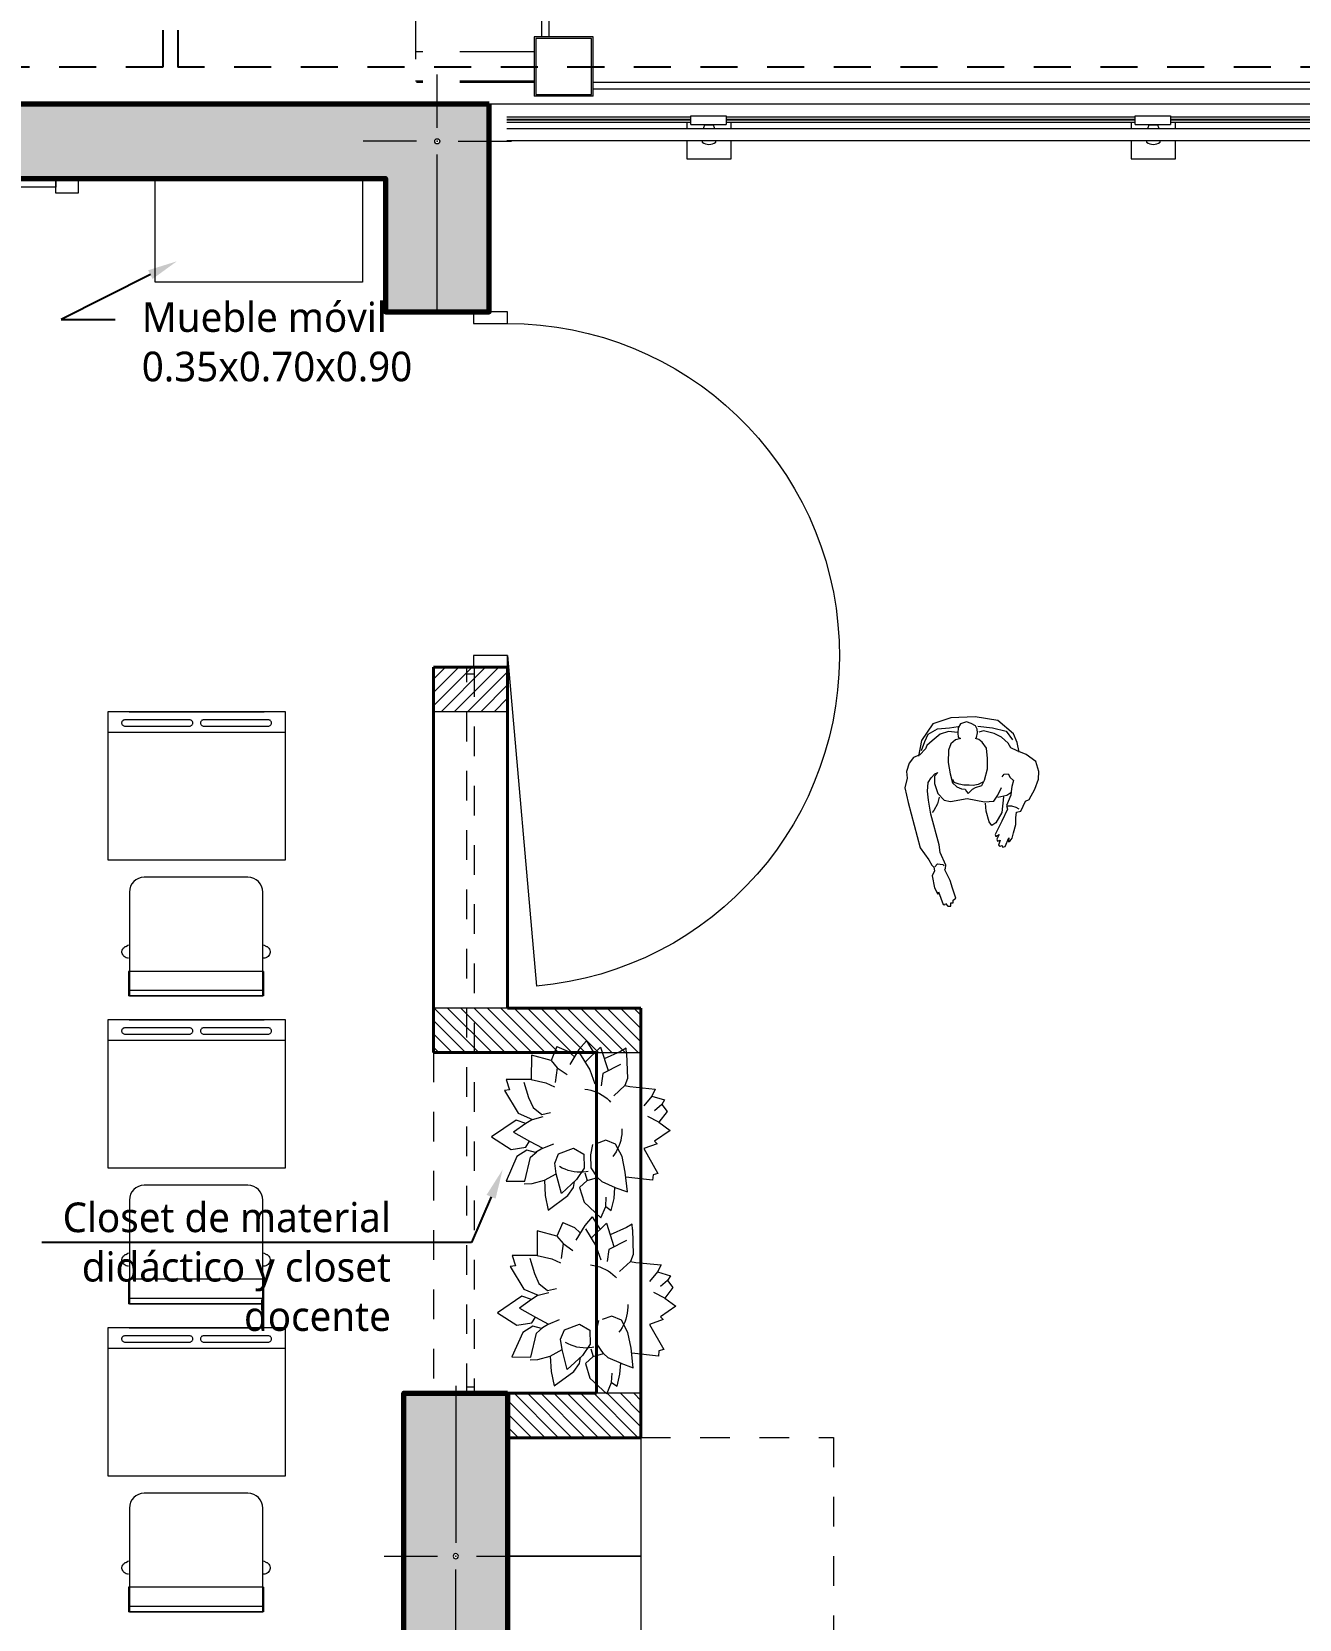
# Model space of a CAD drawing. Header units: metres. Extents: x 28 to 148, y 23 to 113.
# Drawn here: x 43.94 to 48.22, y 47.57 to 52.92 of the extents above; entities that cross this region are included whole.
import ezdxf
from ezdxf import colors
from ezdxf.entities.mleader import LeaderData, LeaderLine
from ezdxf.math import Vec2, Vec3

# ---------------------------------------------------------------- set-up
doc = ezdxf.new("R2010")
doc.units = ezdxf.units.M
doc.linetypes.add('DASHED2', pattern=[0.375, 0.25, -0.125])
doc.linetypes.add('HIDDEN2', pattern=[0.1875, 0.125, -0.0625])
for name, color, linetype, lineweight in [('A-FLOR-HRAL', 11, 'Continuous', 9), ('COLUMNAS 50', 32, 'Continuous', 70), ('COLUMNETASSS', 211, 'Continuous', 20), ('Cotas varias El', 253, 'Continuous', 13), ('Equipamiento SR', 23, 'Continuous', 0), ('GRAFO 0 BLANCO', 7, 'Continuous', 0), ('GRAFO01', 7, 'Continuous', 0), ('letras sr', 7, 'Continuous', 5), ('MK-LINEAS GENERALES', 7, 'Continuous', 0), ('MOBILIARIO_Pen_No__1', 7, 'Continuous', 13), ('muro bajo', 191, 'Continuous', 40), ('PERSONAS', 8, 'Continuous', 0), ('Proyeccciones', 1, 'DASHED2', 18), ('Puertas El', 21, 'Continuous', 15), ('Structural - Bearing_Pen_No__20', 1, 'Continuous', 0), ('texturas', 252, 'Continuous', 0), ('Vanos', 140, 'Continuous', 5)]:
    doc.layers.add(name, color=color, linetype=linetype, lineweight=lineweight)
doc.styles.add('Generales', font='trebuc.ttf', dxfattribs={"height": 0.1})

# ---------------------------------------------------------------- blocks, each defined once
blk = doc.blocks.new('Picture 18')
at = {"layer": 'Equipamiento SR', "linetype": 'Continuous'}
for p, q in [((0.07500000000000018, 0), (0, 0)), ((0, 0), (0, -0.05)), ((4.125, 0), (0.07500000000000018, 0)), ((0.07500000000000018, 0), (0.07500000000000018, -0.03)), ((0.07500000000000018, -0.05), (0.07500000000000018, 0)), ((4.125, -0.03), (4.125, 0)), ((4.2, 0), (4.125, 0)), ((4.125, 0), (4.125, -0.05)), ((4.2, -0.05), (4.2, 0)), ((0, -0.05), (0.07500000000000018, -0.05)), ((0.07500000000000018, -0.03), (4.125, -0.03)), ((4.125, -0.05), (4.2, -0.05))]:
    blk.add_line(p, q, dxfattribs=at)
blk = doc.blocks.new('A$C5A0F33B4')
at = {"layer": 'Puertas El', "linetype": 'Continuous'}
blk.add_line((1.119999441994196, 1.16000029099586), (1.217613820813028, 2.275737793701303), dxfattribs=at)
at = {"layer": 'Puertas El', "linetype": 'ByBlock'}
for p, q in [((1.004999441994187, 1.160000290572533), (1.004999441846962, 1.200000290572525)), ((1.004999441846962, 1.200000290572525), (1.119999441846915, 1.200000290995852)), ((1.119999441846915, 1.200000290995852), (1.004999441846962, 1.200000290572525)), ((1.119999441846915, 1.200000290995852), (1.119999441994196, 1.16000029099586)), ((1.119999441994196, 1.16000029099586), (1.004999441994187, 1.160000290572533)), ((1.119999438734339, 8.519135334950079e-07), (1.00499943873433, 8.519135334950079e-07)), ((1.004999446264321, 8.522264280941272e-07), (1.00499944611704, 0.04000085222643435)), ((1.00499944611704, 0.04000085222643435), (1.119999446117049, 0.0400008526497615)), ((1.11999944626433, 8.526497694560931e-07), (1.004999446264321, 8.522264280941272e-07)), ((1.11999944626433, 8.526497694560931e-07), (1.004999446264321, 8.522264280941272e-07)), ((1.119999446117049, 0.0400008526497615), (1.11999944626433, 8.526497694560931e-07))]:
    blk.add_line(p, q, dxfattribs=at)
blk.add_arc((1.119999441994196, 1.16000029099586), 1.119999438346097, 270.0000002109128, 85.00000021091442, dxfattribs=at)
blk = doc.blocks.new('Columna 1.10 x0.30')
at = {"true_color": 0xc7c8ca}
h = blk.add_hatch(color=9, dxfattribs=at)
h.dxf.hatch_style = 1
h.paths.add_polyline_path([(-234.8493242305874, 113.8065683426842), (-235.949324230565, 113.8065684591043), (-235.94932457959, 113.456568459146), (-234.8493245796119, 113.4565683427261)])
h.paths.add_polyline_path([(-235.3906107661365, 113.6315683427052, -1), (-235.4080384429261, 113.6315683427052, -1)], flags=16)
at = {"layer": 'COLUMNAS 50', "color": 1, "linetype": 'Continuous', "lineweight": 5}
for p, q in [((-235.3993246045313, 113.8731526787981), (-235.3993246045313, 113.693152678798)), ((-235.9743246007413, 113.6315683427052), (-235.4443246295935, 113.6315683427052)), ((-234.8243246083214, 113.6315683427052), (-235.3543245794691, 113.6315683427052)), ((-235.3993246045313, 113.5615683928358), (-235.3993246045313, 113.3815683928357))]:
    blk.add_line(p, q, dxfattribs=at)
at = {"layer": 'COLUMNAS 50', "linetype": 'Continuous'}
blk.add_lwpolyline([(-235.94932457959, 113.456568459146), (-234.8493245796119, 113.4565683427261), (-234.8493242305874, 113.8065683426842), (-235.949324230565, 113.8065684591043)], close=True, dxfattribs=at)
at = {"layer": 'COLUMNAS 50', "color": 1, "linetype": 'Continuous', "lineweight": 5}
blk.add_circle((-235.3993246045313, 113.6315683427052), 0.0087138383947443, dxfattribs=at)
blk.add_point((-235.3993246045313, 113.6315683427052), dxfattribs=at)
blk = doc.blocks.new('School Desk 2')
at = {"layer": 'Equipamiento SR', "linetype": 'Continuous'}
for p, q in [((0.1995077689090495, 0.3017161561056326), (0.6995077689090495, 0.3017161561056326)), ((0.1995077689090494, -0.2982838438943675), (0.1995077689090495, 0.3017161561056326)), ((0.6290288181971163, 0.3017161561056326), (0.6290288181971163, -0.2982838438943677)), ((0.6995077689090495, 0.3017161561056326), (0.6995077689090495, -0.2982838438943675)), ((-0.2410380114348112, 0.2279848786331774), (-0.2590611055691766, 0.2279848786331774)), ((-0.2590611055691766, 0.2279848786331774), (-0.2590611055691764, -0.2279848786331774)), ((-0.1766788022277727, 0.2279848786331774), (-0.2410380114348112, 0.2279848786331774)), ((-0.2410380114348112, 0.2279848786331774), (-0.2410380114348111, -0.2279848786331774)), ((-0.1766788022277727, 0.2279848786331774), (-0.1766788022277725, -0.2279848786331775)), ((-0.1321664655412146, 0.2314451824577654), (-0.1326888173346903, 0.2279848786331774)), ((-0.130869652848115, 0.2356097062407981), (-0.1321664655412146, 0.2314451824577654)), ((-0.1289721426366399, 0.2394474516977899), (-0.130869652848115, 0.2356097062407981)), ((-0.1265324866504576, 0.2428444263894243), (-0.1289721426366399, 0.2394474516977899)), ((-0.1236265852980272, 0.2456917042070209), (-0.1265324866504576, 0.2428444263894243)), ((-0.1203390133202028, 0.247908223860399), (-0.1236265852980272, 0.2456917042070209)), ((-0.1167738627057284, 0.2494255898859686), (-0.1203390133202028, 0.247908223860399)), ((-0.1130373940264465, 0.2501956721426852), (-0.1167738627057284, 0.2494255898859686)), ((-0.1092423736034963, 0.2501956721426852), (-0.1130373940264465, 0.2501956721426852)), ((-0.1055059049242144, 0.2494255898859686), (-0.1092423736034963, 0.2501956721426852)), ((-0.10194075430974, 0.247908223860399), (-0.1055059049242144, 0.2494255898859686)), ((-0.09865318233191572, 0.2456917042070209), (-0.10194075430974, 0.247908223860399)), ((-0.09574728097948526, 0.2428444263894243), (-0.09865318233191572, 0.2456917042070209)), ((-0.09330762499330292, 0.2394474516977899), (-0.09574728097948526, 0.2428444263894243)), ((-0.0923599541791148, 0.2375298455519531), (-0.09330762499330292, 0.2394474516977899)), ((-0.0876423579455668, 0.2279848786331774), (-0.0923599541791148, 0.2375298455519531)), ((0.6507146491854036, 0.2434738545735721), (0.6510442738164254, 0.2456574430778143)), ((0.6507146491854036, 0.2423668613295421), (0.6507146491854036, 0.2434738545735721)), ((0.6507146491854036, 0.02704780928709671), (0.6507146491854036, 0.2423668613295421)), ((0.6510442738164254, 0.2456574430778143), (0.6516926801629751, 0.2477397049693306)), ((0.6516926801629751, 0.2477397049693306), (0.6526425195602622, 0.2496598442804857)), ((0.6526425195602622, 0.2496598442804857), (0.6538612632618038, 0.2513570650436437)), ((0.6538612632618038, 0.2513570650436437), (0.6553142139380191, 0.252780703952442)), ((0.6553142139380191, 0.252780703952442), (0.6569579999269314, 0.2538902303617901)), ((0.6569579999269314, 0.2538902303617901), (0.6587405752341685, 0.2546476467919159)), ((0.6587405752341685, 0.2546476467919159), (0.6606098938653587, 0.2550326879202742)), ((0.6606098938653587, 0.2550326879202742), (0.6625052354937352, 0.2550326879202742)), ((0.6625052354937352, 0.2550326879202742), (0.6643745541249254, 0.2546476467919159)), ((0.6643745541249254, 0.2546476467919159), (0.6661571294321625, 0.2538902303617901)), ((0.6661571294321625, 0.2538902303617901), (0.6678009154210748, 0.252780703952442)), ((0.6678009154210748, 0.252780703952442), (0.6692538660972901, 0.2513570650436437)), ((0.6692538660972901, 0.2513570650436437), (0.6704726097988317, 0.2496598442804857)), ((0.6704726097988317, 0.2496598442804857), (0.6714224491961188, 0.2477397049693306)), ((0.6714224491961188, 0.2477397049693306), (0.6720708555426685, 0.2456574430778143)), ((0.6720708555426685, 0.2456574430778143), (0.6724004801736904, 0.2434738545735721)), ((0.6724004801736904, 0.2434738545735721), (0.6724004801736904, 0.2423668613295421)), ((0.6724004801736904, 0.2423668613295421), (0.6724004801736906, 0.02704780928709682)), ((0.6995077689090495, -0.2262687225275448), (0.6995077689090495, 0.2297010347388101)), ((0.6507146491854036, 0.02594081604306675), (0.6507146491854036, 0.02704780928709671)), ((0.6510442738164254, 0.02375722753882459), (0.6507146491854036, 0.02594081604306675)), ((0.6516926801629753, 0.0216749656473082), (0.6510442738164254, 0.02375722753882459)), ((0.6526425195602622, 0.01975482633615322), (0.6516926801629753, 0.0216749656473082)), ((0.653861263261804, 0.01805760557299518), (0.6526425195602622, 0.01975482633615322)), ((0.6553142139380191, 0.01663396666419681), (0.653861263261804, 0.01805760557299518)), ((0.6569579999269314, 0.01552444025484867), (0.6553142139380191, 0.01663396666419681)), ((0.6587405752341687, 0.01476702382472295), (0.6569579999269314, 0.01552444025484867)), ((0.660609893865359, 0.0143819826963647), (0.6587405752341687, 0.01476702382472295)), ((0.6625052354937352, 0.0143819826963647), (0.660609893865359, 0.0143819826963647)), ((0.6643745541249256, 0.01476702382472295), (0.6625052354937352, 0.0143819826963647)), ((0.6661571294321628, 0.01552444025484867), (0.6643745541249256, 0.01476702382472295)), ((0.6678009154210748, 0.01663396666419681), (0.6661571294321628, 0.01552444025484867)), ((0.6692538660972903, 0.01805760557299518), (0.6678009154210748, 0.01663396666419681)), ((0.6704726097988319, 0.01975482633615322), (0.6692538660972903, 0.01805760557299518)), ((0.6714224491961188, 0.0216749656473082), (0.6704726097988319, 0.01975482633615322)), ((0.6720708555426685, 0.02375722753882459), (0.6714224491961188, 0.0216749656473082)), ((0.6724004801736906, 0.02594081604306675), (0.6720708555426685, 0.02375722753882459)), ((0.6724004801736906, 0.02704780928709682), (0.6724004801736906, 0.02594081604306675)), ((0.6507146491854036, -0.02250850383180159), (0.6510442738164254, -0.02032491532755931)), ((0.6507146491854036, -0.02361549707583155), (0.6507146491854036, -0.02250850383180159)), ((0.6507146491854036, -0.2389345491182769), (0.6507146491854036, -0.02361549707583155)), ((0.6510442738164254, -0.02032491532755931), (0.6516926801629753, -0.01824265343604303)), ((0.6516926801629753, -0.01824265343604303), (0.6526425195602622, -0.01632251412488805)), ((0.6526425195602622, -0.01632251412488805), (0.653861263261804, -0.01462529336172991)), ((0.653861263261804, -0.01462529336172991), (0.6553142139380191, -0.01320165445293164)), ((0.6553142139380191, -0.01320165445293164), (0.6569579999269314, -0.01209212804358351)), ((0.6569579999269314, -0.01209212804358351), (0.6587405752341687, -0.01133471161345778)), ((0.6587405752341687, -0.01133471161345778), (0.660609893865359, -0.01094967048509943)), ((0.660609893865359, -0.01094967048509943), (0.6625052354937352, -0.01094967048509943)), ((0.6625052354937352, -0.01094967048509943), (0.6643745541249256, -0.01133471161345778)), ((0.6643745541249256, -0.01133471161345778), (0.6661571294321628, -0.01209212804358351)), ((0.6661571294321628, -0.01209212804358351), (0.6678009154210748, -0.01320165445293164)), ((0.6678009154210748, -0.01320165445293164), (0.6692538660972903, -0.01462529336172991)), ((0.6692538660972903, -0.01462529336172991), (0.6704726097988319, -0.01632251412488805)), ((0.6704726097988319, -0.01632251412488805), (0.6714224491961188, -0.01824265343604303)), ((0.6714224491961188, -0.01824265343604303), (0.6720708555426685, -0.02032491532755931)), ((0.6720708555426685, -0.02032491532755931), (0.6724004801736906, -0.02250850383180159)), ((0.6724004801736906, -0.02250850383180159), (0.6724004801736906, -0.02361549707583155)), ((0.6724004801736906, -0.02361549707583155), (0.6724004801736908, -0.2389345491182769)), ((-0.2410380114348111, -0.2279848786331774), (-0.2590611055691764, -0.2279848786331774)), ((-0.1766788022277725, -0.2279848786331774), (-0.2410380114348111, -0.2279848786331774)), ((-0.1326888173346901, -0.2279848786331775), (-0.1321664655412145, -0.2314451824577655)), ((-0.1321664655412145, -0.2314451824577655), (-0.1308696528481149, -0.2356097062407981)), ((-0.1308696528481149, -0.2356097062407981), (-0.1289721426366398, -0.23944745169779)), ((-0.1289721426366398, -0.23944745169779), (-0.1265324866504575, -0.2428444263894244)), ((-0.1265324866504575, -0.2428444263894244), (-0.1236265852980271, -0.2456917042070209)), ((-0.1236265852980271, -0.2456917042070209), (-0.1203390133202027, -0.247908223860399)), ((-0.1203390133202027, -0.247908223860399), (-0.1167738627057283, -0.2494255898859687)), ((-0.1167738627057283, -0.2494255898859687), (-0.1130373940264464, -0.2501956721426852)), ((-0.1130373940264464, -0.2501956721426852), (-0.1092423736034962, -0.2501956721426852)), ((-0.1092423736034962, -0.2501956721426852), (-0.1055059049242143, -0.2494255898859687)), ((-0.1055059049242143, -0.2494255898859687), (-0.1019407543097399, -0.247908223860399)), ((-0.1019407543097399, -0.247908223860399), (-0.09865318233191561, -0.2456917042070209)), ((-0.09865318233191561, -0.2456917042070209), (-0.09574728097948515, -0.2428444263894244)), ((-0.09574728097948515, -0.2428444263894244), (-0.0933076249933028, -0.23944745169779)), ((-0.0933076249933028, -0.23944745169779), (-0.09235995417911469, -0.2375298455519531)), ((-0.09235995417911469, -0.2375298455519531), (-0.08764235794556674, -0.2279848786331775)), ((0.6507146491854036, -0.2400415423623069), (0.6507146491854036, -0.2389345491182769)), ((0.6510442738164256, -0.2422251308665491), (0.6507146491854036, -0.2400415423623069)), ((0.6516926801629755, -0.2443073927580655), (0.6510442738164256, -0.2422251308665491)), ((0.6526425195602624, -0.2462275320692204), (0.6516926801629755, -0.2443073927580655)), ((0.653861263261804, -0.2479247528323786), (0.6526425195602624, -0.2462275320692204)), ((0.6553142139380191, -0.2493483917411768), (0.653861263261804, -0.2479247528323786)), ((0.6569579999269314, -0.250457918150525), (0.6553142139380191, -0.2493483917411768)), ((0.6587405752341687, -0.2512153345806508), (0.6569579999269314, -0.250457918150525)), ((0.6606098938653592, -0.2516003757090089), (0.6587405752341687, -0.2512153345806508)), ((0.6625052354937352, -0.2516003757090089), (0.6606098938653592, -0.2516003757090089)), ((0.6643745541249256, -0.2512153345806508), (0.6625052354937352, -0.2516003757090089)), ((0.666157129432163, -0.250457918150525), (0.6643745541249256, -0.2512153345806508)), ((0.667800915421075, -0.2493483917411768), (0.666157129432163, -0.250457918150525)), ((0.6692538660972903, -0.2479247528323786), (0.667800915421075, -0.2493483917411768)), ((0.6704726097988322, -0.2462275320692204), (0.6692538660972903, -0.2479247528323786)), ((0.6714224491961188, -0.2443073927580655), (0.6704726097988322, -0.2462275320692204)), ((0.6720708555426688, -0.2422251308665491), (0.6714224491961188, -0.2443073927580655)), ((0.6724004801736908, -0.2400415423623069), (0.6720708555426688, -0.2422251308665491)), ((0.6724004801736908, -0.2389345491182769), (0.6724004801736908, -0.2400415423623069)), ((0.6995077689090495, -0.2982838438943675), (0.1995077689090494, -0.2982838438943675)), ((0.6290288181971165, -0.2832649421858392), (0.6294560290675858, -0.2832649421858392))]:
    blk.add_line(p, q, dxfattribs=at)
blk.add_lwpolyline([(-0.2590611055691765, 0.225), (0.09093889443082348, 0.225, -0.414213562373095), (0.1409388944308235, 0.1749999999999999), (0.1409388944308235, -0.1749999999999999, -0.414213562373095), (0.09093889443082348, -0.225), (-0.2590611055691765, -0.225), (-0.2590611055691765, 0.225)], format="xyb", dxfattribs=at)
blk = doc.blocks.new('A$C0C99268F')
at = {"color": 0, "linetype": 'ByBlock'}
for points in [[(0.201857999460799, 0.3292040001239709), (0.1927419994606225, 0.3357100001239708), (0.1914399994607265, 0.3487220001239706), (0.2044629994607021, 0.3565290001239703), (0.2148809994607745, 0.3669390001239705), (0.2344159994606798, 0.3617340001239722), (0.2513459994606819, 0.3591310001239734), (0.2643689994606575, 0.3578300001239718), (0.2982289994606617, 0.3435170001239705), (0.3112519994606373, 0.3474210001239726), (0.3516239994607986, 0.3279030001239729), (0.397204999460655, 0.3057820001239708), (0.4037169994608121, 0.3070830001239724), (0.397204999460655, 0.3187940001239706), (0.4128329994607611, 0.3109870001239727), (0.4193439994605797, 0.3135890001239705), (0.4154369994605531, 0.322698000123971), (0.4323679994606664, 0.3161920001239711), (0.4362739994608091, 0.322698000123971), (0.4336699994605624, 0.3292040001239709), (0.4388789994607123, 0.3305050001239724), (0.4375769994605889, 0.3396130001239701), (0.4076239994608386, 0.3513240001239719), (0.4219489994607102, 0.3500230001239704), (0.4180419994606837, 0.3565290001239703), (0.4089259994607346, 0.3630350001239702), (0.3906939994606091, 0.3669390001239705), (0.3633449994606508, 0.374746000123972), (0.339902999460719, 0.374746000123972), (0.3216709994605935, 0.3773480001239715), (0.3177639994607944, 0.3916610001239711), (0.2839039994605628, 0.4072760001239715), (0.2786949994606402, 0.4202880001239713), (0.2435319994608562, 0.4398060001239728), (0.209671999460852, 0.451517000123971), (0.1836259994606735, 0.4528180001239726), (0.1497659994606693, 0.4424080001239723), (0.1263239994607375, 0.4098780001239728), (0.1146029994606579, 0.3799510001239703), (0.1041849994605855, 0.3578300001239718), (0.08855699946070672, 0.3487220001239706), (0.06771999946067808, 0.3266010001239703), (0.05599899946082587, 0.3018790001239715), (0.04688299946064944, 0.2654450001239717), (0.05078999946067597, 0.2498310001239723)], [(0.1185099994606844, 0.3864570001239702), (0.08595199946057619, 0.3799510001239703), (0.05730099946072187, 0.3669390001239705), (0.01172099946052185, 0.3148910001239695), (-5.393303581513464e-10, 0.2381200001239705), (0.00260399946068901, 0.1561440001239696), (0.02344099946071765, 0.0949880001239709), (0.07944099946075767, 0.05725300012397305), (0.1328359994606672, 0.0468430001239728)], [(0.2995319994606689, 0.3474210001239726), (0.2995319994606689, 0.3604330001239724), (0.3047409994608188, 0.374746000123972), (0.3099499994607413, 0.3851550001239712)], [(0.03125499946054333, 0.2472280001239735), (0.03646399946069323, 0.2966740001239714), (0.04818499946077281, 0.3422160001239707), (0.07683599946062714, 0.3643360001239717)], [(0.05209199946079934, 0.1782650001239716), (0.0494879994605526, 0.1483370001239717), (0.05860399946072903, 0.1197110001239707), (0.08074299946065366, 0.09238500012397033), (0.0963709994605324, 0.07416900012396965), (0.108091999460612, 0.07026500012397285), (0.1276259994606335, 0.0507470001239696), (0.1367429994606937, 0.0299280001239719), (0.1562769994607152, 0.01561500012397232), (0.1836259994606735, 0.006506000123971845), (0.2070669994607215, 0.007807000123969843), (0.2396249994608297, 1.239701674649041e-10), (0.2891129994607127, 0.01171100012397197), (0.4414839994606155, 0.05204800012397115), (0.4818549994606656, 0.0819760001239711), (0.5000879994606748, 0.09108400012397233), (0.5065989994607207, 0.09889100012397023), (0.5196219994606963, 0.1001930001239728), (0.5365529994605822, 0.09238500012397033), (0.5769239994608597, 0.1001930001239728), (0.597760999460661, 0.1119030001239736), (0.5899469994608353, 0.1145060001239724), (0.6329239994606723, 0.1301200001239717), (0.6342259994607957, 0.1353250001239701), (0.6290169994606458, 0.1379270001239714), (0.6381329994608222, 0.1457350001239703), (0.6381329994608222, 0.1561440001239696), (0.627713999460866, 0.1561440001239696), (0.627713999460866, 0.163951000123971), (0.6185979994606896, 0.163951000123971), (0.6120869994606437, 0.1730600001239697), (0.5782269994606395, 0.1613490001239715), (0.5521799994605772, 0.1535420001239718), (0.515715999460781, 0.1353250001239701), (0.5105059994607473, 0.1379270001239714), (0.5000879994606748, 0.1392290001239704), (0.4571109994606104, 0.1197110001239707), (0.4310649994606592, 0.1158070001239704), (0.3281829994607506, 0.088482000123971), (0.2812989994606596, 0.08067500012396955), (0.2500439994607859, 0.07677100012397275), (0.2213929994607042, 0.07937300012397053), (0.2057649994608255, 0.08978300012397078), (0.1914399994607265, 0.1014940001239708), (0.1875329994607, 0.1119030001239736), (0.1992539994605522, 0.1001930001239728), (0.2239979994608348, 0.1001930001239728), (0.257857999460839, 0.1119030001239736), (0.2812989994606596, 0.1327230001239705), (0.2852059994606861, 0.1548430001239716), (0.2747879994606137, 0.2107950001239711), (0.2865089994606933, 0.269349000123972), (0.2839039994605628, 0.3005770001239725), (0.2643689994606575, 0.3148910001239695), (0.2383229994607063, 0.3266010001239703)], [(0.2708809994608146, 0.3148910001239695), (0.2643689994606575, 0.344818000123972), (0.2552529994607085, 0.3578300001239718)], [(0.26957799946058, 0.3331070001239702), (0.3229729994607169, 0.3279030001239729), (0.3568329994607211, 0.3070830001239724), (0.3659499994607813, 0.2940710001239726), (0.3542289994607017, 0.2849630001239696), (0.3177639994607944, 0.2745530001239729), (0.290414999460836, 0.2732520001239713)], [(0.2200909994608082, 0.2641440001239701), (0.2279039994607501, 0.2485290001239715), (0.2318109994607767, 0.2316140001239706), (0.2305089994606533, 0.217301000123971), (0.2305089994606533, 0.1990840001239729), (0.2266019994606268, 0.1834690001239707), (0.2213929994607042, 0.1665540001239716), (0.210973999460748, 0.1626500001239695)], [(0.1133009994607619, 0.05725300012397305), (0.0833479994607842, 0.06766300012396975), (0.05860399946072903, 0.07937300012397053), (0.04037099946071976, 0.110602000123972), (0.03646399946069323, 0.1509390001239712), (0.03255799946077786, 0.1808670001239712)], [(0.2708809994608146, 0.1158070001239704), (0.2930199994607392, 0.110602000123972), (0.3151589994606638, 0.09889100012397023), (0.3229729994607169, 0.09238500012397033)], [(0.5052969994608247, 0.1014940001239708), (0.4961809994608757, 0.110602000123972), (0.4974829994607717, 0.1288190001239702), (0.5026919994606942, 0.1327230001239705)]]:
    blk.add_lwpolyline(points, dxfattribs=at)
blk.add_lwpolyline([(0.257857999460839, 0.2146980001239704), (0.2513459994606819, 0.2212040001239703), (0.2435319994608562, 0.2290110001239718), (0.2383229994607063, 0.239421000123972), (0.2318109994607767, 0.2602400001239715), (0.2135789994606512, 0.269349000123972), (0.1745099994607244, 0.2797580001239712), (0.1406499994607202, 0.2797580001239712), (0.1054869994607088, 0.2758550001239719), (0.08464999946068019, 0.2615410001239695), (0.07553399946073114, 0.2498310001239723), (0.07292899946060061, 0.239421000123972), (0.06902199946080145, 0.2420230001239716), (0.05339499946057913, 0.245927000123972), (0.04167399946072692, 0.2446260001239704), (0.02995299946064733, 0.239421000123972), (0.02213899946082165, 0.2238070001239709), (0.01692999946067175, 0.2081920001239705), (0.02344099946071765, 0.1886740001239726), (0.03646399946069323, 0.1808670001239712), (0.0546969994607025, 0.1795660001239696), (0.06771999946067808, 0.1808670001239712), (0.07292899946060061, 0.1886740001239726), (0.07683599946062714, 0.1717590001239717), (0.09116199946060988, 0.1561440001239696), (0.1119989994608659, 0.1483370001239717), (0.1536729994606958, 0.1470360001239719), (0.1914399994607265, 0.1535420001239718), (0.2226949994606002, 0.1613490001239715), (0.2357179994608032, 0.1756620001239728), (0.2422299994605055, 0.1912770001239714), (0.2435319994608562, 0.2042890001239712), (0.2513459994606819, 0.2081920001239705)], close=True, dxfattribs=at)
blk = doc.blocks.new('A$C7148350E')
at = {"rotation": 270}
blk.add_blockref('A$C0C99268F', (-2.110936936361441e-08, 0.6381329871979995), dxfattribs=at)
blk = doc.blocks.new('A$C4CA21B86')
at = {"layer": 'GRAFO01', "color": 251, "linetype": 'DASHED2', "lineweight": 9, "ltscale": 0.1}
for p, q in [((0.3198078569284135, 0.5977452158754275), (0.2943083608314936, 0.5681523509940618)), ((0.3198078569284135, 0.5977452158754275), (0.3461644889901478, 0.5551495409102642)), ((0.1341770476790103, 0.5496108503670953), (0.1337371349292127, 0.4669556534007882)), ((0.2007828661702575, 0.5316130598291551), (0.1341770476790103, 0.5496108503670953)), ((0.2205967468034657, 0.5784350747852187), (0.2007828661702575, 0.5316130598291551)), ((0.2205967468034657, 0.5784350747852187), (0.2600737236538819, 0.5614201384830366)), ((0.2600737236538819, 0.5614201384830366), (0.279517396439779, 0.5433654276924287)), ((0.2943083608314936, 0.5681523509940618), (0.264508353436149, 0.5182130449328)), ((0.296652484351668, 0.5563584219373752), (0.3320995542234613, 0.4995460960519225)), ((0.3678982799125379, 0.5763102071433934), (0.3167781183736267, 0.5265380951380223)), ((0.3678982799125379, 0.5763102071433934), (0.3931878589919009, 0.4974658208305485)), ((0.4350436745588055, 0.5618063373396254), (0.3804834738706617, 0.5370738129300321)), ((0.4544179733118199, 0.5730413209203249), (0.4350436745588055, 0.5618063373396254)), ((0.4552837539825276, 0.5551906196050709), (0.4544179733118199, 0.5730413209203249)), ((0.4552837539825276, 0.5551906196050709), (0.4584937889799718, 0.4704831258312652)), ((0.2007828661702575, 0.5316130598291551), (0.2211565756075942, 0.5069715811954012)), ((0.2211565756075942, 0.5069715811954012), (0.214650052391832, 0.4566076420142693)), ((0.2211565756075942, 0.5069715811954012), (0.2545200518259492, 0.484064415762596)), ((0.3320995542234613, 0.4995460960519225), (0.348320870942004, 0.4523256072560145)), ((0.3759307294749377, 0.4874283996498363), (0.3700728336792949, 0.4463286460389)), ((0.4355260060417478, 0.5179655411298398), (0.3759307294749377, 0.4874283996498363)), ((0.06081413414241865, 0.4322128316923468), (0.04326826856682686, 0.4302503121908856)), ((0.04326826856682686, 0.4302503121908856), (0.08910419642659662, 0.353655962204364)), ((0.1337371349292127, 0.4669556534007882), (0.04923247428263267, 0.4668741957284652)), ((0.04923247428263267, 0.4668741957284652), (0.06081413414241865, 0.4322128316923468)), ((0.1091715894036724, 0.4579339838078624), (0.1248269481816493, 0.4066986243582988)), ((0.1335481778648386, 0.4669554712569663), (0.1830374710775615, 0.4555190626357088)), ((0.1830374710775615, 0.4555190626357088), (0.212307730860573, 0.4421707467184532)), ((0.4491657012490933, 0.4466131962588022), (0.4122534144168597, 0.412584181703231)), ((0.4584937889799718, 0.4704831258312652), (0.4491657012490933, 0.4466131962588022)), ((0.4491657012490933, 0.4466131962588022), (0.4663818187892943, 0.443417865606861)), ((0.4663818187892943, 0.443417865606861), (0.5524892173700664, 0.4351421937753983)), ((0.5524892173700664, 0.4351421937753983), (0.540443063525359, 0.4113786355801139)), ((0.1248269481816493, 0.4066986243582988), (0.1399288424118907, 0.3728459220167721)), ((0.540443063525359, 0.4113786355801139), (0.5134868080129493, 0.3788397175851372)), ((0.540443063525359, 0.4113786355801139), (0.5841875736506736, 0.3988142842752112)), ((0.5742915647555265, 0.382638778741061), (0.5500433112738108, 0.3619674854743309)), ((0.5841875736506736, 0.3988142842752112), (0.5742915647555265, 0.382638778741061)), ((0.5742915647555265, 0.382638778741061), (0.5922913033363386, 0.3592439006031611)), ((0.08236018324595307, 0.3300606605210064), (6.02767649127145e-07, 0.2732314587007991)), ((0.1150926279731479, 0.3188528799141253), (0.08236018324595307, 0.3300606605210064)), ((0.08910419642659662, 0.353655962204364), (0.1375089908940694, 0.3326952093760198)), ((0.1375089908940694, 0.3326952093760198), (0.1150926279731479, 0.3188528799141253)), ((0.1375089908940694, 0.3326952093760198), (0.173612444186503, 0.3419651117902944)), ((0.1399288424118907, 0.3728459220167721), (0.1692789536105153, 0.349025402157686)), ((0.1692789536105153, 0.349025402157686), (0.1991407764682833, 0.3560828670449894)), ((0.5645575431956544, 0.3229258154596053), (0.5275470016856474, 0.3422832144385168)), ((0.5922913033363386, 0.3592439006031611), (0.5645575431956544, 0.3229258154596053)), ((0.5645575431956544, 0.3229258154596053), (0.602435014445895, 0.2956107685786264)), ((6.02767649127145e-07, 0.2732314587007991), (0.06555152414882315, 0.2315691987319113)), ((0.1150926279731479, 0.3188528799141253), (0.07442750166772072, 0.2890010674656054)), ((0.07442750166772072, 0.2890010674656054), (0.1280043191575047, 0.2590934845537163)), ((0.602435014445895, 0.2956107685786264), (0.5501744745721524, 0.2595280254256238)), ((0.06555152414882315, 0.2315691987319113), (0.1156707848506358, 0.2393122166110686)), ((0.11868107623404, 0.2281995973532389), (0.0852301687427115, 0.207508312301357)), ((0.1156707848506358, 0.2393122166110686), (0.1280043191575047, 0.2590934845537163)), ((0.1483664691892983, 0.2207444385833597), (0.11868107623404, 0.2281995973532389)), ((0.1280043191575047, 0.2590934845537163), (0.1724506254398079, 0.2354619069607367)), ((0.1317498190656465, 0.2048433016848463), (0.1523650574106128, 0.2231879161575208)), ((0.1724506254398079, 0.2354619069607367), (0.1483664691892983, 0.2207444385833597)), ((0.1724506254398079, 0.2354619069607367), (0.2097890279585783, 0.2504219513381187)), ((0.2130418671150309, 0.1848402024999061), (0.2263485812936636, 0.2162387445834568)), ((0.2263485812936636, 0.2162387445834568), (0.2767650113097204, 0.2351962931392322)), ((0.2767650113097204, 0.2351962931392322), (0.3110967470111277, 0.2150255371680814)), ((0.3110967470111277, 0.2150255371680814), (0.3129300501648942, 0.1679829047501116)), ((0.3344227422031665, 0.213199580324229), (0.3420902869974256, 0.2474766440732665)), ((0.3854579203291522, 0.2619489477930657), (0.3534604534217891, 0.2503731649477743)), ((0.4181453366611478, 0.2486814424006099), (0.3854579203291522, 0.2619489477930657)), ((0.4401924569037377, 0.207483943584549), (0.4181453366611478, 0.2486814424006099)), ((0.5593346140508544, 0.250373165705625), (0.5133653774335585, 0.2342734073072847)), ((0.5133653774335585, 0.2342734073072847), (0.5616653122335151, 0.1499013146048043)), ((0.5501744745721524, 0.2595280254256238), (0.5593346140508544, 0.250373165705625)), ((0.0852301687427115, 0.207508312301357), (0.04864689505550501, 0.1244027141044342)), ((0.1124324231443339, 0.1241272627861107), (0.1317498190656465, 0.2048433016848463)), ((0.2184000945625399, 0.1494454900505673), (0.2130418671150309, 0.1848402024999061)), ((0.3129300501648942, 0.1679829047501116), (0.2864293580090731, 0.1293754691931852)), ((0.3356444205892473, 0.1692112361727851), (0.3344227422031665, 0.213199580324229)), ((0.3577712083243085, 0.1362561493189247), (0.3356444205892473, 0.1692112361727851)), ((0.4510847262861546, 0.1546179945208621), (0.4401924569037377, 0.207483943584549)), ((0.04864689505550501, 0.1244027141044342), (0.1124324231443339, 0.1241272627861107)), ((0.1104182527072908, 0.1147490899571366), (0.1364590879912342, 0.115886313410499)), ((0.1364590879912342, 0.115886313410499), (0.1780630531434042, 0.1273517602398968)), ((0.1780630531434042, 0.1273517602398968), (0.2184000945625399, 0.1494454900505673)), ((0.1780630531434042, 0.1273517602398968), (0.1811044157113528, 0.07553017878296941)), ((0.2355855345767068, 0.08253949486132939), (0.2184000945625399, 0.1494454900505673)), ((0.2864293580090731, 0.1293754691931852), (0.2355855345767068, 0.08253949486132939)), ((0.2762865373684704, 0.1024850477117809), (0.2798493097968873, 0.1229066807023997)), ((0.3227709321548105, 0.1258986115344598), (0.296824027131855, 0.1026703408392606)), ((0.314898686935301, 0.1524051789154797), (0.3227709321548105, 0.1258986115344598)), ((0.3227709321548105, 0.1258986115344598), (0.3577712083243085, 0.1362561493189247)), ((0.3737003937055832, 0.122005144757253), (0.3577712083243085, 0.1362561493189247)), ((0.4182092110623614, 0.1020822377139083), (0.3737003937055832, 0.122005144757253)), ((0.4582045419593825, 0.08803404582769758), (0.4510847262861546, 0.1546179945208621)), ((0.5434981406079658, 0.1276404929644883), (0.4528796890620086, 0.137831645712474)), ((0.5448938676316786, 0.1449671458983772), (0.5434981406079658, 0.1276404929644883)), ((0.5616653122335151, 0.1499013146048043), (0.5448938676316786, 0.1449671458983772)), ((0.1811044157113528, 0.07553017878296941), (0.1912424858906761, 0.0267299666512244)), ((0.1912424858906761, 0.0267299666512244), (0.2574237720873143, 0.07581262783859444)), ((0.2574237720873143, 0.07581262783859444), (0.2762865373684704, 0.1024850477117809)), ((0.296824027131855, 0.1026703408392606), (0.3121789833701882, 0.05280557804515951)), ((0.3850555522913623, 0.03858234919592718), (0.3871129611108159, 0.07023327452162675)), ((0.4040487524802003, 0.02550111308772074), (0.4133943601231707, 0.06612269612462285)), ((0.4133943601231707, 0.06612269612462285), (0.4157702551949995, 0.1031473045346161)), ((0.4157702551949995, 0.1031473045346161), (0.4582045419593825, 0.08803404582769758)), ((0.3121789833701882, 0.05280557804515951), (0.3684989344990441, -4.298765858834486e-07)), ((0.3684989344990441, -4.298765858834486e-07), (0.3850555522913623, 0.03858234919592718)), ((0.3850555522913623, 0.03858234919592718), (0.4040487524802003, 0.02550111308772074))]:
    blk.add_line(p, q, dxfattribs=at)
at = {"layer": 'GRAFO01', "color": 251, "linetype": 'DASHED2', "lineweight": 9, "ltscale": 0.1, "extrusion": (0, 0, -0.9999999999999998)}
blk.add_ellipse((0.2991995130683023, 0.2952105449595663), major_axis=(0.09943689110435897, 0.09943689110435897), ratio=0.9999999999999984, start_param=-0.6783690058591111, end_param=2.877303848465237, dxfattribs=at)
blk = doc.blocks.new('A$C3C3047C9')
at = {"true_color": 0x939598}
h = blk.add_hatch(color=252, dxfattribs=at)
h.dxf.hatch_style = 1
h.paths.add_polyline_path([(1.899998053541594, -4.391077936816146e-07), (2.249998001858614, -4.442574948471112e-07), (2.249998011692526, 0.6999995773164471), (-1.466536673211394e-06, 0.6999996013123848), (-1.469991389058123e-06, 0.4499996064660365), (1.899998059860536, 0.4499995873178477)])
h.paths.add_polyline_path([(2.066284197251132, 0.5749995545272952, -1), (2.083711874040621, 0.5749995545272952, -1)], flags=16)
at = {"layer": 'COLUMNAS 50', "linetype": 'Continuous'}
blk.add_lwpolyline([(2.249998011692526, 0.6999995773164471), (-1.466536673433438e-06, 0.6999996013123848), (-1.469991389058123e-06, 0.4499996064660365), (1.899998059860536, 0.4499995873178477), (1.899998053541594, -4.391077936816146e-07), (2.249998001858614, -4.442574947916e-07)], close=True, dxfattribs=at)
at = {"layer": 'Structural - Bearing_Pen_No__20', "linetype": 'Continuous'}
for p, q in [((2.074998036267743, 0.6199995795894608), (2.074998038755098, 0.7999995795894108)), ((2.004998085776492, 0.5749995554946281), (1.824998085776429, 0.5749995579819824)), ((2.144997985515261, 0.5749995535599908), (2.324997985515324, 0.574999551072608)), ((2.074998027700076, -4.41682658447462e-07), (2.074998035024066, 0.5299995294651296))]:
    blk.add_line(p, q, dxfattribs=at)
blk.add_circle((2.074998035645876, 0.5749995545272952), 0.008713838394744298, dxfattribs=at)
blk.add_point((2.074998035645876, 0.5749995545272952), dxfattribs=at)
blk = doc.blocks.new('Barandilla - 50 x 12mm-V28-Nivel 1')
at = {"layer": 'A-FLOR-HRAL'}
for p, q in [((-26.63321867099003, 93.00350822437645), (-88.00000000000932, 93.00350822438354)), ((-88.00000000000932, 93.00350822438354), (-88.00000000001796, 18.21820814453502)), ((34.14173290303943, 93.00350822436941), (13.08149989588286, 93.00350822437184)), ((27.00000000001878, 79.3610483492223), (57.00000000001877, 79.36104834921883)), ((27.00000000001878, 79.3610483492223), (27.00000000000502, -39.6355106011893)), ((57.00000000001877, 79.36104834921883), (57.00000000000501, -39.63551060119276)), ((-88.00000000001796, 18.21820814453502), (-88.0000000000266, -56.56709193536628)), ((24.92408932763253, 2.559974571989083), (25.07591067237265, 33.55960280011573)), ((57.00000000000501, -39.63551060119276), (27.00000000000502, -39.6355106011893)), ((-88.0000000000266, -56.56709193536628), (-26.59807043228522, -56.56709193537098)), ((13.0463516571728, -56.56709193537402), (34.14173290303562, -56.56709193537563))]:
    blk.add_line(p, q, dxfattribs=at)
for centre, radius, start, end in [((-0.5706645103747868, 18.18502156444442), 39.42902882610482, 144.0345375688887, 215.4042522977512), ((-19.28840541889522, -77.8210498320877), 119.8909601388826, 93.50986589294651, 96.3186679859427), ((-18.34714648741117, 114.3698242009999), 119.8909601388826, 285.2947818244724, 291.1568047317177), ((-19.28840541889522, -77.8210498320877), 119.8909601388825, 68.28198513490644, 74.22967716536016), ((-18.34714648741117, 114.3698242009999), 119.8909601388826, 263.1201218806851, 266.0418284258408)]:
    blk.add_arc(centre, radius, start, end, dxfattribs=at)
blk = doc.blocks.new('Barandilla - 50 x 12mm-V29-Nivel 1')
at = {"layer": 'A-FLOR-HRAL'}
for p, q in [((-26.77585938754899, 93.00350822437646), (-88.00000000000932, 93.00350822438354)), ((-88.00000000000932, 93.00350822438354), (-88.00000000001796, 18.21820814453502)), ((34.14173290303943, 93.00350822436941), (13.22414061245031, 93.00350822437183)), ((27.00000000001878, 79.3610483492223), (57.00000000001877, 79.36104834921883)), ((27.00000000001878, 79.3610483492223), (27.00000000000502, -39.6355106011893)), ((57.00000000001877, 79.36104834921883), (57.00000000000501, -39.63551060119276)), ((-88.00000000001796, 18.21820814453502), (-88.0000000000266, -56.56709193536628)), ((24.92408932763253, 2.559974571989083), (25.07591067237265, 33.55960280011573)), ((57.00000000000501, -39.63551060119276), (27.00000000000502, -39.6355106011893)), ((-88.0000000000266, -56.56709193536628), (-26.77585938755107, -56.56709193537096)), ((13.22414061244711, -56.56709193537402), (34.14173290303562, -56.56709193537563))]:
    blk.add_line(p, q, dxfattribs=at)
for centre, radius, start, end in [((-0.5706645103747868, 18.18502156444442), 39.42902882610482, 144.0345375688887, 215.4042522977512), ((-19.28840541889522, -77.8210498320877), 119.8909601388826, 93.58403373800773, 96.3186679859427), ((-18.34714648741117, 114.3698242009999), 119.8909601388826, 285.3761058525719, 291.1568047317177), ((-19.28840541889522, -77.8210498320877), 119.8909601388825, 68.28198513490644, 74.15247126397742), ((-18.34714648741117, 114.3698242009999), 119.8909601388826, 263.1201218806851, 265.9624964592711)]:
    blk.add_arc(centre, radius, start, end, dxfattribs=at)
blk = doc.blocks.new('Barandilla - Barandilla-637787-Nivel 1')
at = {"layer": 'A-FLOR-HRAL'}
for p, q in [((36366.85329733165, 44337.63499080213), (35746.21434568087, 44337.63499080213)), ((36366.85329733165, 44329.63499080212), (35746.21434568087, 44329.63499080212)), ((36366.85329733165, 44328.07499080213), (35746.21434568087, 44328.07499080213)), ((36366.85329733164, 44320.11499080213), (35746.21434568087, 44320.11499080213)), ((37866.85329733165, 44337.63499080212), (36485.84985628206, 44337.63499080213)), ((37866.85329733165, 44329.63499080211), (36485.84985628206, 44329.63499080212)), ((37866.85329733165, 44328.07499080212), (36485.84985628206, 44328.07499080213)), ((37866.85329733165, 44320.11499080211), (36485.84985628206, 44320.11499080213)), ((38646.21434568087, 44337.63499080212), (37985.84985628207, 44337.63499080212)), ((38646.21434568087, 44329.63499080211), (37985.84985628207, 44329.63499080211)), ((38646.21434568087, 44328.07499080212), (37985.84985628207, 44328.07499080212)), ((38646.21434568087, 44320.11499080211), (37985.84985628207, 44320.11499080211)), ((38646.21434568087, 44337.63499080211), (38646.21434568087, 44329.63499080211)), ((38646.21434568087, 44329.63499080211), (38646.21434568087, 44328.07499080211)), ((38646.21434568087, 44328.07499080211), (38646.21434568087, 44320.11499080211)), ((38646.21434568091, 44299.19739851157), (35746.21434568091, 44299.19739851158)), ((35746.21434568091, 44259.19739851157), (38646.21434568091, 44259.19739851157)), ((38646.21434568087, 44299.19739851153), (38646.21434568087, 44259.19739851152))]:
    blk.add_line(p, q, dxfattribs=at)
at = {"rotation": 89.99999999999984}
for name, p in [('Barandilla - 50 x 12mm-V28-Nivel 1', (36446.21434568087, 44285.97325789908)), ('Barandilla - 50 x 12mm-V29-Nivel 1', (37946.21434568087, 44285.97325789907))]:
    blk.add_blockref(name, p, dxfattribs=at)

msp = doc.modelspace()

# ---------------------------------------------------------------- hatches: boundary and pattern name
at = {"layer": 'texturas'}
h = msp.add_hatch(dxfattribs=at)
h.set_pattern_fill('ANSI31', color=256, scale=0.01, angle=-2.544443745170813e-14)
h.set_pattern_definition([(44.99999999999999, (195.2784672309979, -86.87695673015921), (-0.02245064030267288, 0.02245064030267289), [])])
h.paths.add_polyline_path([(45.30024075901883, 50.77792131156568), (45.55024075901883, 50.77792131156568), (45.55024075901883, 50.6279213115657), (45.30024075901883, 50.6279213115657)])
h = msp.add_hatch(dxfattribs=at)
h.set_pattern_fill('ANSI31', color=256, scale=0.01, angle=89.99999999999999)
h.set_pattern_definition([(135, (217.1660343795284, -200.7229981527466), (-0.02245064030267289, -0.02245064030267287), [])])
h.paths.add_polyline_path([(46.0002629245987, 49.62792129106086), (45.30027195664456, 49.62792109108366), (45.30027195664456, 49.47792148770296), (46.00026291514422, 49.47792168764889)])
h = msp.add_hatch(dxfattribs=at)
h.set_pattern_fill('ANSI31', color=256, scale=0.01, angle=89.99999999999999)
h.set_pattern_definition([(135, (217.1660343664898, -202.0229978792495), (-0.02245064030267289, -0.02245064030267287), [])])
h.paths.add_polyline_path([(46.00026291156018, 48.32792156455801), (45.55025870445735, 48.3279215645579), (45.55025870445735, 48.17792196117719), (46.0002629021057, 48.17792196114604)])

# ---------------------------------------------------------------- linework, layer by layer
at = {"color": 251, "linetype": 'HIDDEN2', "lineweight": -3, "true_color": 0x636466}
for p, q in [((44.38612196013223, 53.1529384443784), (44.38612196013223, 52.80293847930072)), ((44.43676931465379, 53.15293847930072), (44.43676931465379, 52.80293847930072)), ((44.38612196013223, 52.80293847930072), (43.52439464695109, 52.80293847930072)), ((51.05168625843906, 52.80293847930072), (44.43676931465379, 52.80293847930072))]:
    msp.add_line(p, q, dxfattribs=at)
at = {"layer": 'COLUMNETASSS'}
for points in [[(45.30024075901883, 50.77792131156568), (45.55024075901883, 50.77792131156568), (45.55024075901883, 50.6279213115657), (45.30024075901883, 50.6279213115657)], [(45.30027195664456, 49.62792109108082), (45.30027195664456, 49.4779214877058), (46.00026291514422, 49.47792168768584), (46.00026291514422, 49.62792129106086)], [(45.55025870445735, 48.32792156455801), (45.55025870445735, 48.17792196118299), (46.0002629021057, 48.17792196118299), (46.0002629021057, 48.32792156455801)]]:
    msp.add_lwpolyline(points, close=True, dxfattribs=at)
at = {"layer": 'Equipamiento SR'}
for points in [[(45.06010957840999, 52.42792196774471), (45.06010957840999, 52.07792196774474), (44.36010957841, 52.07792196774474), (44.36010957841, 52.42792196774471), (45.06010957840999, 52.42792196774471)], [(45.55027748314092, 48.17792097174387), (46.00027748314096, 48.17792097174387), (46.00027748314096, 47.77792097174387), (45.55027197572156, 47.77792101937078)], [(45.55027748314092, 47.77792097174387), (46.00027748314096, 47.77792097174387), (46.00027748314096, 47.37792097174386), (45.55027197572156, 47.37792101937075)]]:
    msp.add_lwpolyline(points, dxfattribs=at)
at = {"layer": 'GRAFO 0 BLANCO'}
for p, q in [((45.66425892689126, 59.3054224981569), (45.66425892689126, 52.90542248731978)), ((45.83925864173723, 52.73042241484598), (48.38925872708019, 52.73042241484598)), ((48.50025631414777, 52.67792037379945), (45.48771468818548, 52.67792037379945))]:
    msp.add_line(p, q, dxfattribs=at)
at = {"layer": 'GRAFO01', "color": 251, "linetype": 'DASHED2', "lineweight": 9, "ltscale": 0.4}
for p, q in [((46.00027748286038, 48.17798994634074), (46.65027291638745, 48.17798994634074)), ((46.65027203633764, 48.17798994634077), (46.65028173599626, 42.97798900452855))]:
    msp.add_line(p, q, dxfattribs=at)
at = {"layer": 'MK-LINEAS GENERALES', "color": 7, "linetype": 'Continuous'}
for p, q in [((45.68925854555705, 59.3054224981569), (45.68925854555705, 52.90542248731978)), ((45.63925883138832, 52.90542248731975), (45.63925883138832, 52.70542255776166)), ((45.83925864173723, 52.90542248731977), (45.63925883138831, 52.90542248731978)), ((45.6452588733825, 52.89942244532563), (45.6452588733825, 52.71142259975582)), ((45.83325859974305, 52.89942244532563), (45.6452588733825, 52.89942244532563)), ((45.83325859974305, 52.71142259975582), (45.83325859974305, 52.89942244532563)), ((45.83925864173725, 52.70542255776166), (45.83925864173729, 52.90542248731977)), ((48.38925872708019, 52.7520078794405), (45.83925864173723, 52.7520078794405)), ((45.83925864173725, 52.70542255776166), (45.63925883138832, 52.70542255776166)), ((45.6452588733825, 52.71142259975582), (45.83325859974305, 52.71142259975582))]:
    msp.add_line(p, q, dxfattribs=at)
at = {"layer": 'muro bajo', "linetype": 'Continuous'}
for p, q in [((45.30024075901883, 50.77792131156568), (45.30024113041509, 49.47792148769699)), ((45.30024075901883, 50.77792131156568), (45.55027193844757, 50.77792131064533)), ((45.55027226699048, 49.62792116250327), (45.55027193844757, 50.77792131156556)), ((45.30027195677633, 49.47792128680547), (45.85027199291437, 49.47792128885217)), ((45.55027197120216, 48.32792062271898), (45.85027660689639, 48.32792097119167)), ((45.85027701372576, 48.32792097119167), (45.55027299518906, 48.32792257510491)), ((45.55027201805603, 48.1779210193707), (46.00027707631148, 48.17792097174387))]:
    msp.add_line(p, q, dxfattribs=at)
for points in [[(46.0002715235006, 49.62792128940438), (45.55027193421429, 49.62792129106086)], [(46.00027748314096, 48.17792097174387), (46.00027158520231, 49.62792128940438)], [(45.85027701372576, 48.32792097119167), (45.85027205828328, 49.47792128885217)]]:
    msp.add_lwpolyline(points, dxfattribs=at)
at = {"layer": 'Proyeccciones'}
for p, q in [((45.23936316119166, 59.45540924289662), (45.23936316119166, 52.75200787944048)), ((45.63925883138832, 52.85540942171068), (45.23941561327941, 52.85540942171068)), ((45.63925883138832, 52.7554356233708), (45.23936316119166, 52.7554356233708)), ((45.63925883138832, 52.7520078794405), (45.24279018986631, 52.7520078794405))]:
    msp.add_line(p, q, dxfattribs=at)
at = {"layer": 'Vanos', "color": 7, "linetype": 'DASHED2', "ltscale": 0.3}
for p, q in [((45.41276855189767, 48.32792193359313), (45.41276862999086, 50.77792131156556)), ((45.43776990389387, 50.77792131156556), (45.43777275425987, 48.32792195818215)), ((45.30027195664456, 49.4779214877058), (45.30027308754842, 48.32792232925621))]:
    msp.add_line(p, q, dxfattribs=at)
at = {"layer": 'Vanos', "color": 7, "linetype": 'DASHED2'}
for p, q in [((45.41277297668296, 50.7560471677586), (45.43777297668305, 50.75604716785068)), ((45.41277297613084, 48.34979610240325), (45.43777297613087, 48.34979610231116))]:
    msp.add_line(p, q, dxfattribs=at)

# ---------------------------------------------------------------- block references
at = {"layer": 'A-FLOR-HRAL', "xscale": 0.001, "yscale": 0.001, "zscale": 0.001}
msp.add_blockref('Barandilla - Barandilla-637787-Nivel 1', (9.801774922521162, 8.296412144403916), dxfattribs=at)
at = {"layer": 'COLUMNAS 50', "xscale": -1, "rotation": 89.99999920824303}
msp.add_blockref('Columna 1.10 x0.30', (159.0068381938065, -187.6214035723147), dxfattribs=at)
at = {"layer": 'Cotas varias El'}
for p in [(45.49613128966558, 48.91946847065853), (45.5160454201212, 48.32584834226961)]:
    msp.add_blockref('A$C4CA21B86', p, dxfattribs=at)
at = {"layer": 'Equipamiento SR', "xscale": -1, "rotation": 180}
msp.add_blockref('A$C5A0F33B4', (44.43027249161196, 51.97792160256142), dxfattribs=at)
at = {"layer": 'Equipamiento SR', "linetype": 'Continuous', "xscale": -1, "rotation": 270.0000002109135}
for p in [(44.49854135220437, 49.92841383239957), (44.49854135551743, 48.88899082552049), (44.49854135883049, 47.84956781864136)]:
    msp.add_blockref('School Desk 2', p, dxfattribs=at)
at = {"layer": 'MOBILIARIO_Pen_No__1', "linetype": 'Continuous', "xscale": -1}
msp.add_blockref('Picture 18', (44.1002437169891, 52.42792133669943), dxfattribs=at)
at = {"layer": 'PERSONAS'}
msp.add_blockref('A$C7148350E', (46.89065737656091, 49.97208548170428), dxfattribs=at)
at = {"layer": 'Vanos'}
msp.add_blockref('A$C3C3047C9', (43.23771667649297, 51.97792194083243), dxfattribs=at)

# ---------------------------------------------------------------- leaders
at = {"layer": 'letras sr'}
ml = msp.add_multileader_mtext('Standard', dxfattribs=at)
ml.set_content('{\\H0.86957x;Mueble móvil\\P0.35x0.70x0.90} ', color=256, style='Generales')
ml.set_leader_properties()
ml.build(insert=Vec2(0, 0))
ml.multileader.update_dxf_attribs({"text_right_attachment_type": 6, "dogleg_length": 0.36, "arrow_head_size": 0.1})
ctx = ml.context
ctx.base_point, ctx.char_height, ctx.arrow_head_size, ctx.landing_gap_size, ctx.plane_origin = Vec3(44.22512952500374, 51.95145122416395), 0.115, 0.1, 0.09, Vec3(44.15774196596828, 52.52541422282158)
ctx.right_attachment = 6
notes = []
notes.append((ctx, [(0, (1, 1, 0), (44.04251215487193, 51.95145122416395), (1, 0), 0.1826173701318089, [(0, [(44.43345849658567, 52.14802851529879)], 0, [])])]))
ctx.mtext.insert, ctx.mtext.flow_direction = Vec3(44.31512952500373, 52.00979297963536), 5
ml = msp.add_multileader_mtext('Standard', dxfattribs=at)
ml.set_content('{\\H0.86957x;Closet de material\\Pdidáctico y closet \\Pdocente} ', color=256, style='Generales')
ml.set_leader_properties()
ml.build(insert=Vec2(0, 0))
ml.multileader.update_dxf_attribs({"text_right_attachment_type": 6, "dogleg_length": 0.36, "arrow_head_size": 0.1})
ctx = ml.context
ctx.base_point, ctx.char_height, ctx.arrow_head_size, ctx.landing_gap_size, ctx.plane_origin = Vec3(43.93626147705289, 48.91338729993782), 0.115, 0.1, 0.09, Vec3(43.09302476741084, 49.43043405955729)
ctx.right_attachment, ctx.text_align_type = 6, 2
notes.append((ctx, [(1, (1, 1, 0), (45.42871671109043, 48.83656059431493), (-1, 0), 0.1826173701318089, [(0, [(45.5334728521625, 49.08302994577113)], 0, [])])]))
ctx.mtext.insert, ctx.mtext.width, ctx.mtext.alignment, ctx.mtext.flow_direction = Vec3(45.15609934095863, 48.97156070431495), 1.16634431771763, 3, 5
for ctx, leaders in notes:
    for number, flags, end, landing, length, lines in leaders:
        leader = LeaderData()
        leader.index, (leader.has_last_leader_line, leader.has_dogleg_vector, leader.attachment_direction) = number, flags
        leader.last_leader_point, leader.dogleg_vector, leader.dogleg_length = Vec3(end), Vec3(landing), length
        for number, points, colour, breaks in lines:
            line = LeaderLine()
            line.index, line.vertices, line.color, line.breaks = number, Vec3.list(points), colors.encode_raw_color(colour), breaks
            leader.lines.append(line)
        ctx.leaders.append(leader)

doc.saveas('drawing.dxf')
